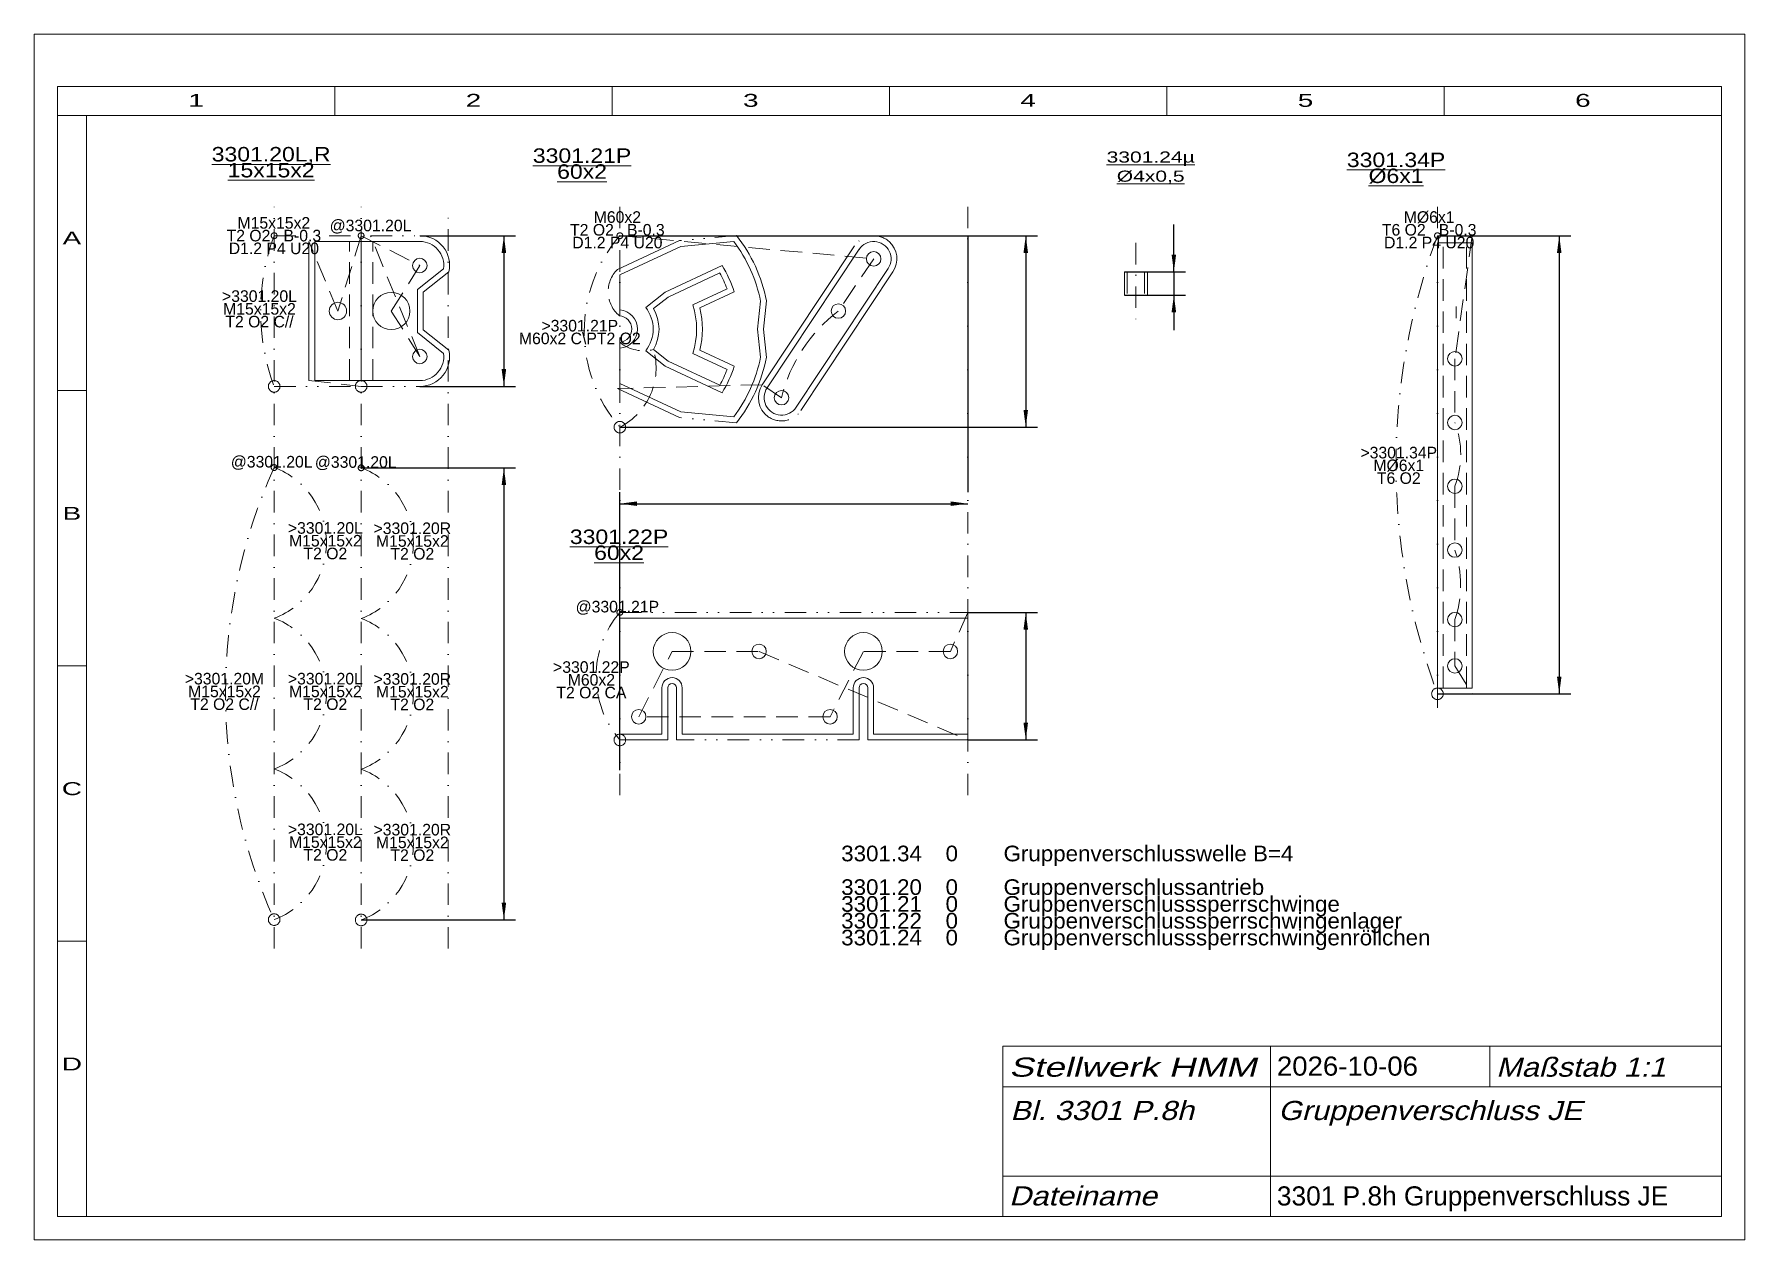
# Model space of a CAD drawing. Extents: x 1 to 296, y 1 to 209.
import ezdxf
from ezdxf.enums import TextEntityAlignment as Align

# ---------------------------------------------------------------- set-up
doc = ezdxf.new("R2010")
doc.units = 0
doc.header["$LTSCALE"] = 7.425
for name, pattern in [('DASHDOT', [1, 0.5, -0.25, 0, -0.25]), ('DASHED', [0.75, 0.5, -0.25]), ('DIVIDE', [1.25, 0.5, -0.25, 0, -0.25, 0, -0.25]), ('PHANTOM', [2.5, 1.25, -0.25, 0.25, -0.25, 0.25, -0.25])]:
    doc.linetypes.add(name, pattern=pattern)
for name, color, linetype, lineweight in [('3301 FAHRSTRAßENSCHIEBERANTRIEB', 171, 'CONTINUOUS', 18), ('3301 GRUPPENVERSCHLUSS', 234, 'CONTINUOUS', 18), ('3301 RAHMEN LÄNGS', 7, 'CONTINUOUS', 18), ('3301_20L # GRUPPENVERSCHLUSSANTRIEB', 11, 'CONTINUOUS', 18), ('3301_20M # 3 GRUPPENVERSCHLUSSANTRIEBE', 11, 'CONTINUOUS', 18), ('3301_20R # GRUPPENVERSCHLUSSANTRIEB', 15, 'CONTINUOUS', 18), ('3301_20S # 3 GRUPPENVERSCHLUSSANTRIEBE', 15, 'CONTINUOUS', 18), ('3301_21P # GRUPPENVERSCHLUSSSPERRSCHWINGE', 30, 'CONTINUOUS', 18), ('3301_22P # GRUPPENVERSCHLUSSSCHWINGENLAGER', 30, 'CONTINUOUS', 18), ('3301_34P # GRUPPENVERSCHLUSSWELLE', 30, 'CONTINUOUS', 18), ('3301___ VERSCHLUSSREGISTER', 230, 'CONTINUOUS', 0), ('BEMASSUNG', 7, 'CONTINUOUS', 25), ('BESCHRIFTUNG', 7, 'CONTINUOUS', 25), ('MASSGRENZEN', 172, 'CONTINUOUS', 25), ('MASSLINIEN', 172, 'CONTINUOUS', 25), ('MASSTEXTE', 212, 'CONTINUOUS', 25), ('MITTELLINIEN', 5, 'DASHDOT', 13), ('STANDARD', 7, 'CONTINUOUS', 0)]:
    doc.layers.add(name, color=color, linetype=linetype, lineweight=lineweight)
doc.styles.add('Arial', font='arial.ttf')

# ---------------------------------------------------------------- blocks, each defined once
blk = doc.blocks.new('D207220480')
at = {"layer": 'MASSGRENZEN'}
for points in [[(197.54, 168), (197.15, 170.97), (197.93, 170.97)], [(197.54, 164), (197.93, 161.03), (197.15, 161.03)]]:
    blk.add_solid(points, dxfattribs=at)
at = {"layer": 'MASSLINIEN', "color": 172}
for p, q in [((197.54, 168), (197.54, 176.14)), ((189, 168), (199.54, 168)), ((197.54, 168), (197.54, 164)), ((189, 164), (199.54, 164)), ((197.54, 164), (197.54, 157.96))]:
    blk.add_line(p, q, dxfattribs=at)
blk = doc.blocks.new('D207220736')
at = {"layer": 'MASSGRENZEN'}
for points in [[(82, 174.24), (82.39, 171.27), (81.61, 171.27)], [(82, 148.24), (81.61, 151.22), (82.39, 151.22)]]:
    blk.add_solid(points, dxfattribs=at)
at = {"layer": 'MASSLINIEN', "color": 172}
for p, q in [((67.54, 174.24), (84, 174.24)), ((82, 174.24), (82, 148.24)), ((67.49, 148.24), (84, 148.24))]:
    blk.add_line(p, q, dxfattribs=at)
blk = doc.blocks.new('D207220992')
at = {"layer": 'MASSGRENZEN'}
for points in [[(82, 134.19), (82.39, 131.22), (81.61, 131.22)], [(82, 56.19), (81.61, 59.17), (82.39, 59.17)]]:
    blk.add_solid(points, dxfattribs=at)
at = {"layer": 'MASSLINIEN', "color": 172}
for p, q in [((57.38, 134.19), (84, 134.19)), ((82, 134.19), (82, 56.19)), ((57.38, 56.19), (84, 56.19))]:
    blk.add_line(p, q, dxfattribs=at)
blk = doc.blocks.new('D207221248')
at = {"layer": 'MASSGRENZEN'}
for points in [[(172, 109.24), (172.39, 106.27), (171.61, 106.27)], [(172, 87.24), (171.61, 90.22), (172.39, 90.22)]]:
    blk.add_solid(points, dxfattribs=at)
at = {"layer": 'MASSLINIEN', "color": 172}
for p, q in [((162, 109.24), (174, 109.24)), ((172, 109.24), (172, 87.24)), ((162, 87.24), (174, 87.24))]:
    blk.add_line(p, q, dxfattribs=at)
blk = doc.blocks.new('D207221504')
at = {"layer": 'MASSGRENZEN'}
for points in [[(172, 174.24), (172.39, 171.27), (171.61, 171.27)], [(172, 141.2), (171.61, 144.18), (172.39, 144.18)]]:
    blk.add_solid(points, dxfattribs=at)
at = {"layer": 'MASSLINIEN', "color": 172}
for p, q in [((102, 174.24), (174, 174.24)), ((172, 174.24), (172, 141.2)), ((102, 141.2), (174, 141.2))]:
    blk.add_line(p, q, dxfattribs=at)
blk = doc.blocks.new('D207208448')
at = {"layer": 'MASSGRENZEN'}
for points in [[(102, 128), (104.97, 128.39), (104.97, 127.61)], [(162, 128), (159.03, 127.61), (159.03, 128.39)]]:
    blk.add_solid(points, dxfattribs=at)
at = {"layer": 'MASSLINIEN', "color": 172}
for p, q in [((162, 174.24), (162, 130)), ((102, 82), (102, 130)), ((102, 128), (162, 128))]:
    blk.add_line(p, q, dxfattribs=at)
blk = doc.blocks.new('D207216896')
at = {"layer": 'MASSGRENZEN'}
for points in [[(264, 174.24), (264.39, 171.27), (263.61, 171.27)], [(264, 95.2), (263.61, 98.17), (264.39, 98.17)]]:
    blk.add_solid(points, dxfattribs=at)
at = {"layer": 'MASSLINIEN', "color": 172}
for p, q in [((243, 174.24), (266, 174.24)), ((264, 174.24), (264, 95.2)), ((243, 95.2), (266, 95.2))]:
    blk.add_line(p, q, dxfattribs=at)

msp = doc.modelspace()

# ---------------------------------------------------------------- linework, layer by layer
at = {"layer": '3301 FAHRSTRAßENSCHIEBERANTRIEB'}
for p, q in [((189, 168), (189, 164)), ((189, 168), (193, 168)), ((193, 168), (193, 164)), ((189, 164), (193, 164))]:
    msp.add_line(p, q, dxfattribs=at)
at = {"layer": '3301 FAHRSTRAßENSCHIEBERANTRIEB', "linetype": 'DASHED'}
for p, q in [((189.5, 168), (189.5, 164)), ((192.5, 168), (192.5, 164))]:
    msp.add_line(p, q, dxfattribs=at)
at = {"layer": '3301 GRUPPENVERSCHLUSS'}
for p, q in [((49.38, 149.24), (49.38, 173.24)), ((49.38, 173.24), (57.38, 173.24)), ((67.53, 173.24), (57.38, 173.24)), ((57.38, 173.24), (57.38, 149.24)), ((112.54, 172.4), (102, 167.49)), ((121.64, 173.24), (112.54, 172.4)), ((127.4, 147.97), (143.29, 171.93)), ((243, 173), (249, 173)), ((243, 96.2), (243, 173)), ((249, 96.2), (249, 173)), ((67.08, 164.97), (71.61, 168.54)), ((119.64, 169.09), (109.79, 164.5)), ((148.26, 168.56), (132.4, 144.65)), ((102, 167.49), (102, 161.43)), ((67.08, 157.52), (67.08, 164.97)), ((106.45, 161.86), (109.79, 164.5)), ((115.77, 161.77), (121.72, 164.55)), ((125.76, 158.12), (126.26, 162.95)), ((246.25, 160), (246.25, 162)), ((67.08, 157.52), (71.61, 153.94)), ((126.26, 153.3), (125.76, 158.12)), ((102, 148.76), (102, 154.81)), ((106.45, 154.39), (109.79, 151.75)), ((115.77, 154.48), (121.72, 151.7)), ((119.64, 147.15), (109.79, 151.75)), ((57.38, 149.24), (49.38, 149.24)), ((67.53, 149.24), (57.38, 149.24)), ((112.54, 143.85), (102, 148.76)), ((121.64, 143), (112.54, 143.85)), ((243, 96.2), (249, 96.2))]:
    msp.add_line(p, q, dxfattribs=at)
at = {"layer": '3301 GRUPPENVERSCHLUSS', "linetype": 'DASHED'}
for p, q in [((55.38, 149.24), (55.38, 173.24)), ((59.38, 149.24), (59.38, 173.24)), ((244, 96.2), (244, 173)), ((248, 96.2), (248, 173))]:
    msp.add_line(p, q, dxfattribs=at)
at = {"layer": '3301 GRUPPENVERSCHLUSS'}
for centre, radius, start, end in [((67.51, 169.11), 4.13, 352.0686, 449.7456), ((101.73, 158.12), 25, 11.1264, 37.2179), ((145.77, 170.24), 3, 325.9024, 506.9876), ((101.73, 158.12), 21, 17.8133, 31.4878), ((101.73, 158.12), 3.32, 274.6396, 445.3604), ((101.73, 158.12), 6.02, 321.6458, 398.3542), ((101.73, 158.12), 14.5, 345.4387, 374.5613), ((67.51, 153.37), 4.13, 270.2544, 367.9314), ((101.73, 158.12), 21, 328.5122, 342.1867), ((101.73, 158.12), 25, 322.7821, 348.8736), ((129.88, 146.28), 3, 145.9024, 326.9876)]:
    msp.add_arc(centre, radius, start, end, dxfattribs=at)
at = {"layer": '3301 RAHMEN LÄNGS'}
for p, q in [((102, 108.24), (162, 108.24)), ((102, 88.24), (102, 108.24)), ((162, 108.24), (162, 88.24)), ((109.25, 96.24), (109.25, 88.24)), ((112.75, 96.24), (112.75, 88.24)), ((142.25, 96.24), (142.25, 88.24)), ((145.75, 96.24), (145.75, 88.24)), ((109.25, 88.24), (102, 88.24)), ((119.25, 88.24), (112.75, 88.24)), ((142.25, 88.24), (112.75, 88.24)), ((162, 88.24), (145.75, 88.24))]:
    msp.add_line(p, q, dxfattribs=at)
for centre in [(111, 96.24), (144, 96.24)]:
    msp.add_arc(centre, 1.75, 0, 180, dxfattribs=at)
at = {"layer": '3301_20L # GRUPPENVERSCHLUSSANTRIEB', "linetype": 'DIVIDE'}
for p, q in [((42.38, 174.24), (57.39, 174.24)), ((42.38, 148.24), (57.38, 148.24))]:
    msp.add_line(p, q, dxfattribs=at)
at = {"layer": '3301_20L # GRUPPENVERSCHLUSSANTRIEB', "linetype": 'DASHED'}
for p, q in [((57.39, 174.24), (53.38, 161.24)), ((53.38, 161.24), (48.38, 173.24)), ((48.38, 149.24), (57.38, 148.24))]:
    msp.add_line(p, q, dxfattribs=at)
at = {"layer": '3301_20L # GRUPPENVERSCHLUSSANTRIEB'}
msp.add_line((48.38, 149.24), (48.38, 173.24), dxfattribs=at)
at = {"layer": '3301_20L # GRUPPENVERSCHLUSSANTRIEB', "linetype": 'PHANTOM'}
for centre, radius in [((42.38, 174.24), 0.5), ((42.38, 148.24), 1)]:
    msp.add_circle(centre, radius, dxfattribs=at)
at = {"layer": '3301_20L # GRUPPENVERSCHLUSSANTRIEB'}
msp.add_circle((53.38, 161.24), 1.5, dxfattribs=at)
at = {"layer": '3301_20M # 3 GRUPPENVERSCHLUSSANTRIEBE', "linetype": 'PHANTOM'}
for centre, radius in [((42.38, 134.24), 0.5), ((42.38, 56.24), 1)]:
    msp.add_circle(centre, radius, dxfattribs=at)
at = {"layer": '3301_20M # 3 GRUPPENVERSCHLUSSANTRIEBE', "linetype": 'DASHDOT'}
for centre in [(37.5, 121.24), (37.5, 95.24), (37.5, 69.24)]:
    msp.add_arc(centre, 13.89, 290.5831, 429.4169, dxfattribs=at)
at = {"layer": '3301_20R # GRUPPENVERSCHLUSSANTRIEB', "linetype": 'DASHED'}
for p, q in [((57.38, 174.24), (67.5, 169.09)), ((67.5, 153.39), (59, 174.24)), ((67.5, 169.09), (62.58, 161.24)), ((62.58, 161.24), (67.5, 153.39))]:
    msp.add_line(p, q, dxfattribs=at)
at = {"layer": '3301_20R # GRUPPENVERSCHLUSSANTRIEB', "linetype": 'DIVIDE'}
for p, q in [((59, 174.24), (67.54, 174.24)), ((57.38, 148.24), (67.54, 148.24))]:
    msp.add_line(p, q, dxfattribs=at)
at = {"layer": '3301_20R # GRUPPENVERSCHLUSSANTRIEB'}
for p, q in [((68.08, 164.48), (72.52, 167.99)), ((68.08, 158), (68.08, 164.48)), ((68.08, 158), (72.52, 154.49))]:
    msp.add_line(p, q, dxfattribs=at)
at = {"layer": '3301_20R # GRUPPENVERSCHLUSSANTRIEB', "linetype": 'PHANTOM'}
for centre, radius in [((57.38, 174.24), 0.5), ((57.38, 148.24), 1)]:
    msp.add_circle(centre, radius, dxfattribs=at)
at = {"layer": '3301_20R # GRUPPENVERSCHLUSSANTRIEB'}
for centre, radius in [((67.5, 169.09), 1.25), ((62.58, 161.24), 3.2), ((67.5, 153.39), 1.25)]:
    msp.add_circle(centre, radius, dxfattribs=at)
for centre, start, end in [((67.51, 169.11), 347.3831, 449.7718), ((67.51, 153.37), 270.2282, 372.6169)]:
    msp.add_arc(centre, 5.13, start, end, dxfattribs=at)
at = {"layer": '3301_20S # 3 GRUPPENVERSCHLUSSANTRIEBE', "linetype": 'PHANTOM'}
for centre, radius in [((57.38, 134.19), 0.5), ((57.38, 56.19), 1)]:
    msp.add_circle(centre, radius, dxfattribs=at)
at = {"layer": '3301_20S # 3 GRUPPENVERSCHLUSSANTRIEBE', "linetype": 'DASHDOT'}
for centre in [(52.5, 121.19), (52.5, 95.19), (52.5, 69.19)]:
    msp.add_arc(centre, 13.89, 290.5831, 429.4169, dxfattribs=at)
at = {"layer": '3301_21P # GRUPPENVERSCHLUSSSPERRSCHWINGE', "linetype": 'DASHED'}
for p, q in [((102, 174.24), (145.77, 170.24)), ((145.77, 170.24), (139.68, 161.24)), ((126.56, 148.52), (101.58, 147.85)), ((129.88, 146.28), (126.56, 148.52))]:
    msp.add_line(p, q, dxfattribs=at)
at = {"layer": '3301_21P # GRUPPENVERSCHLUSSSPERRSCHWINGE', "linetype": 'DIVIDE'}
for p, q in [((122.09, 174.29), (112.27, 173.38)), ((122.09, 141.95), (112.27, 142.87))]:
    msp.add_line(p, q, dxfattribs=at)
at = {"layer": '3301_21P # GRUPPENVERSCHLUSSSPERRSCHWINGE'}
for p, q in [((112.27, 173.38), (101.58, 168.39)), ((126.56, 148.52), (142.46, 172.48)), ((119.23, 167.8), (110.32, 163.64)), ((149.09, 168), (133.23, 144.1)), ((107.8, 161.65), (110.32, 163.64)), ((114.57, 162.31), (120.49, 165.07)), ((126.77, 158.12), (127.27, 162.99)), ((127.27, 153.25), (126.77, 158.12)), ((107.8, 154.6), (110.32, 152.6)), ((114.57, 153.93), (120.49, 151.17)), ((119.23, 148.45), (110.32, 152.6)), ((112.27, 142.87), (101.58, 147.85))]:
    msp.add_line(p, q, dxfattribs=at)
at = {"layer": '3301_21P # GRUPPENVERSCHLUSSSPERRSCHWINGE', "linetype": 'PHANTOM'}
for centre, radius in [((102, 174.24), 0.5), ((102, 141.2), 1)]:
    msp.add_circle(centre, radius, dxfattribs=at)
at = {"layer": '3301_21P # GRUPPENVERSCHLUSSSPERRSCHWINGE'}
for centre in [(145.77, 170.24), (139.68, 161.24), (129.88, 146.28)]:
    msp.add_circle(centre, 1.25, dxfattribs=at)
for centre, radius, start, end in [((101.73, 158.12), 26, 10.793, 38.4498), ((145.77, 170.24), 4, 325.9751, 408.5911), ((101.73, 158.12), 20, 20.3334, 28.936), ((101.73, 158.12), 13.5, 341.9227, 378.0773), ((101.73, 158.12), 2.32, 276.6471, 445.3604), ((101.73, 158.12), 7.02, 329.8372, 390.1628), ((101.73, 158.12), 20, 331.064, 339.6666), ((101.73, 158.12), 26, 321.5502, 349.207), ((129.88, 146.28), 4, 146.0384, 235.1373)]:
    msp.add_arc(centre, radius, start, end, dxfattribs=at)
at = {"layer": '3301_21P # GRUPPENVERSCHLUSSSPERRSCHWINGE', "linetype": 'DIVIDE'}
for centre, start, end in [((145.77, 170.24), 48.5911, 145.9751), ((129.88, 146.28), 235.1373, 326.9149)]:
    msp.add_arc(centre, 4, start, end, dxfattribs=at)
at = {"layer": '3301_21P # GRUPPENVERSCHLUSSSPERRSCHWINGE', "linetype": 'DASHED'}
for centre, radius, start, end in [((105.36, 164.57), 5.38, 134.7202, 230.1977), ((156.03, 139.84), 26.94, 127.3949, 166.1553), ((106.12, 161), 6.62, 231.5139, 284.6862), ((96.74, 151.43), 11.51, 297.2193, 375.9568)]:
    msp.add_arc(centre, radius, start, end, dxfattribs=at)
at = {"layer": '3301_22P # GRUPPENVERSCHLUSSSCHWINGENLAGER', "linetype": 'DIVIDE'}
for p, q in [((102, 109.24), (162, 109.24)), ((143.25, 87.24), (111.75, 87.24))]:
    msp.add_line(p, q, dxfattribs=at)
at = {"layer": '3301_22P # GRUPPENVERSCHLUSSSCHWINGENLAGER', "linetype": 'DASHED'}
for p, q in [((162, 109.24), (159, 102.51)), ((105.25, 91.24), (111, 102.51)), ((111, 102.51), (126, 102.51)), ((126, 102.51), (162, 87.24)), ((144, 102.51), (138.25, 91.24)), ((159, 102.51), (144, 102.51)), ((138.25, 91.24), (105.25, 91.24))]:
    msp.add_line(p, q, dxfattribs=at)
at = {"layer": '3301_22P # GRUPPENVERSCHLUSSSCHWINGENLAGER'}
for p, q in [((110.25, 96.24), (110.25, 87.24)), ((111.75, 96.24), (111.75, 87.24)), ((143.25, 96.24), (143.25, 87.24)), ((144.75, 96.24), (144.75, 87.24)), ((110.25, 87.24), (102, 87.24)), ((162, 87.24), (144.75, 87.24))]:
    msp.add_line(p, q, dxfattribs=at)
at = {"layer": '3301_22P # GRUPPENVERSCHLUSSSCHWINGENLAGER', "linetype": 'PHANTOM'}
for centre, radius in [((102, 109.24), 0.5), ((102, 87.24), 1)]:
    msp.add_circle(centre, radius, dxfattribs=at)
at = {"layer": '3301_22P # GRUPPENVERSCHLUSSSCHWINGENLAGER'}
for centre, radius in [((111, 102.51), 3.25), ((126, 102.51), 1.25), ((144, 102.51), 3.25), ((159, 102.51), 1.25), ((105.25, 91.24), 1.25), ((138.25, 91.24), 1.25)]:
    msp.add_circle(centre, radius, dxfattribs=at)
for centre in [(111, 96.24), (144, 96.24)]:
    msp.add_arc(centre, 0.75, 0, 180, dxfattribs=at)
at = {"layer": '3301_34P # GRUPPENVERSCHLUSSWELLE', "linetype": 'DIVIDE'}
for p, q in [((243, 174.24), (249, 174.24)), ((243, 95.2), (249, 95.2))]:
    msp.add_line(p, q, dxfattribs=at)
at = {"layer": '3301_34P # GRUPPENVERSCHLUSSWELLE', "linetype": 'DASHED'}
for p, q in [((249, 174.24), (246, 153)), ((246, 153), (246, 142)), ((246, 131), (246, 120)), ((246, 108), (246, 100)), ((246, 100), (249, 95.2))]:
    msp.add_line(p, q, dxfattribs=at)
at = {"layer": '3301_34P # GRUPPENVERSCHLUSSWELLE', "linetype": 'PHANTOM'}
for centre, radius in [((243, 174.24), 0.5), ((243, 95.2), 1)]:
    msp.add_circle(centre, radius, dxfattribs=at)
at = {"layer": '3301_34P # GRUPPENVERSCHLUSSWELLE'}
for centre in [(246, 153), (246, 142), (246, 131), (246, 120), (246, 108), (246, 100)]:
    msp.add_circle(centre, 1.25, dxfattribs=at)
at = {"layer": '3301_34P # GRUPPENVERSCHLUSSWELLE', "linetype": 'DASHED'}
for centre, radius, start, end in [((231.5, 136.5), 15.51, 339.2277, 380.7723), ((228.5, 114), 18.5, 341.0754, 378.9246)]:
    msp.add_arc(centre, radius, start, end, dxfattribs=at)
at = {"layer": '3301___ VERSCHLUSSREGISTER', "linetype": 'DASHDOT'}
for centre, radius, start, end in [((77.16, 161.24), 37.13, 159.5062, 200.4938), ((121.12, 157.72), 25.27, 139.1695, 220.8305), ((348.74, 134.72), 112.88, 159.5062, 200.4938), ((128.85, 95.24), 94.86, 155.7245, 204.2755), ((114.73, 98.24), 16.82, 139.1695, 220.8305)]:
    msp.add_arc(centre, radius, start, end, dxfattribs=at)
at = {"layer": 'MITTELLINIEN'}
for p, q in [((42.38, 51.24), (42.38, 179.24)), ((57.38, 51.24), (57.38, 179.24)), ((72.38, 51.24), (72.38, 179)), ((102, 179.24), (102, 77)), ((162, 179.24), (162, 77)), ((243, 179.24), (243, 91)), ((191, 173), (191, 159))]:
    msp.add_line(p, q, dxfattribs=at)
at = {"layer": 'STANDARD'}
for p, q in [((296, 209), (1, 209)), ((1, 209), (1, 1)), ((296, 1), (296, 209)), ((292, 200), (5, 200)), ((5, 200), (5, 195)), ((52.83, 200), (52.83, 195)), ((100.67, 200), (100.67, 195)), ((148.5, 200), (148.5, 195)), ((196.33, 200), (196.33, 195)), ((244.17, 200), (244.17, 195)), ((292, 200), (292, 195)), ((5, 195), (5, 5)), ((10, 195), (5, 195)), ((10, 195), (10, 5)), ((292, 195), (10, 195)), ((292, 5), (292, 195)), ((5, 147.5), (10, 147.5)), ((5, 100), (10, 100)), ((5, 52.5), (10, 52.5)), ((5, 5), (10, 5)), ((10, 5), (292, 5)), ((1, 1), (296, 1))]:
    msp.add_line(p, q, dxfattribs=at)
at = {"layer": 'STANDARD', "lineweight": 0}
for p, q in [((168.02, 34.4), (291.91, 34.4)), ((168.02, 34.4), (168.02, 5)), ((214.22, 34.4), (214.22, 5)), ((252.02, 34.4), (252.02, 27.4)), ((168.02, 27.4), (291.91, 27.4)), ((168.02, 12), (291.91, 12))]:
    msp.add_line(p, q, dxfattribs=at)

# ---------------------------------------------------------------- block references
at = {"layer": 'BEMASSUNG'}
for name in ['D207220736', 'D207221504', 'D207208448', 'D207220480', 'D207216896', 'D207220992', 'D207221248']:
    msp.add_blockref(name, (0, 0), dxfattribs=at)

# ---------------------------------------------------------------- texts
at = {"layer": '3301_20L # GRUPPENVERSCHLUSSANTRIEB', "insert": (42.33, 174.24), "char_height": 2, "attachment_point": 5, "line_spacing_factor": 0.66, "style": 'Arial'}
msp.add_mtext('\\W0.972813;M15x15x2 \\PT2 O2   B-0.3\\PD1.2 P4 U20', dxfattribs=at)
at = {"layer": '3301_20M # 3 GRUPPENVERSCHLUSSANTRIEBE', "style": 'Arial', "width": 0.972832}
msp.add_text('@3301.20L', height=2, dxfattribs=at).set_placement((41.95, 135.24), align=Align.MIDDLE_CENTER)
at = {"layer": '3301_20M # 3 GRUPPENVERSCHLUSSANTRIEBE', "char_height": 2, "attachment_point": 5, "line_spacing_factor": 0.66, "style": 'Arial'}
for insert in [(51.21, 121.6), (51.21, 95.6), (51.21, 69.6)]:
    msp.add_mtext('\\W0.972809;>3301.20L\\PM15x15x2\\PT2 O2', dxfattribs=dict(at, insert=insert))
at = {"layer": '3301_20R # GRUPPENVERSCHLUSSANTRIEB', "style": 'Arial', "width": 0.972832}
msp.add_text('@3301.20L', height=2, dxfattribs=at).set_placement((51.95, 175))
at = {"layer": '3301_20S # 3 GRUPPENVERSCHLUSSANTRIEBE', "style": 'Arial', "width": 0.972832}
msp.add_text('@3301.20L', height=2, dxfattribs=at).set_placement((56.45, 135.19), align=Align.MIDDLE_CENTER)
at = {"layer": '3301_20S # 3 GRUPPENVERSCHLUSSANTRIEBE', "char_height": 2, "attachment_point": 5, "line_spacing_factor": 0.66, "style": 'Arial'}
for insert in [(66.21, 121.55), (66.21, 95.55), (66.21, 69.55)]:
    msp.add_mtext('\\W0.972799;>3301.20R\\PM15x15x2\\PT2 O2', dxfattribs=dict(at, insert=insert))
at = {"layer": '3301_21P # GRUPPENVERSCHLUSSSPERRSCHWINGE', "insert": (101.57, 175.24), "char_height": 2, "attachment_point": 5, "line_spacing_factor": 0.66, "style": 'Arial'}
msp.add_mtext('\\W0.972842;M60x2\\PT2 O2   B-0.3\\PD1.2 P4 U20', dxfattribs=at)
at = {"layer": '3301_22P # GRUPPENVERSCHLUSSSCHWINGENLAGER', "style": 'Arial', "width": 0.972859}
msp.add_text('@3301.21P', height=2, dxfattribs=at).set_placement((101.57, 110.24), align=Align.MIDDLE_CENTER)
at = {"layer": '3301_34P # GRUPPENVERSCHLUSSWELLE', "insert": (241.57, 175.24), "char_height": 2, "attachment_point": 5, "line_spacing_factor": 0.66, "style": 'Arial'}
msp.add_mtext('\\W0.972867;MØ6x1\\PT6 O2   B-0.3\\PD1.2 P4 U20\\P', dxfattribs=at)
at = {"layer": '3301___ VERSCHLUSSREGISTER', "style": 'Arial'}
for s, insert, char_height, attachment_point, line_spacing_factor in [('\\W1.135108;\\L3301.20L,R\\P15x15x2', (41.86, 186.9), 2.5, 5, 0.66), ('\\W1.135105;\\L3301.21P\\P60x2', (95.48, 186.66), 2.5, 5, 0.66), ('\\W1.135105;\\L3301.34P\\PØ6x1', (235.86, 185.9), 2.5, 5, 0.66), ('\\W0.972809;>3301.20L\\PM15x15x2\\PT2 O2 C//', (39.85, 161.6), 2, 5, 0.66), ('\\W0.972838;>3301.21P\\PM60x2 C\\\\PT2 O2', (95.09, 157.6), 2, 5, 0.66), ('\\W0.972838;>3301.34P\\PMØ6x1\\PT6 O2', (236.33, 134.6), 2, 5, 0.66), ('\\W1.135104;\\L3301.22P\\P60x2', (101.86, 120.9), 2.5, 5, 0.66), ('\\W0.972838;>3301.22P\\PM60x2\\PT2 O2 CA', (97.09, 97.6), 2, 5, 0.66), ('\\W0.972828;>3301.20M\\PM15x15x2\\PT2 O2 C//', (33.81, 95.6), 2, 5, 0.66), ('\\W1.021024;3301.34\\P\\P3301.20\\P3301.21\\P3301.22\\P3301.24\\P', (140.17, 69), 2.7, 1, 0.644444), ('\\W1.021037;0\\P\\P0\\P0\\P0\\P0', (158.17, 69), 2.7, 1, 0.644444), ('\\W1.021014;Gruppenverschlusswelle B=4\\P\\PGruppenverschlussantrieb\\PGruppenverschlusssperrschwinge\\PGruppenverschlusssperrschwingenlager\\PGruppenverschlusssperrschwingenröllchen\\P', (168.17, 69), 2.7, 1, 0.644444)]:
    msp.add_mtext(s, dxfattribs=dict(at, insert=insert, char_height=char_height, attachment_point=attachment_point, line_spacing_factor=line_spacing_factor))
at = {"layer": '3301___ VERSCHLUSSREGISTER', "linetype": 'DASHDOT', "insert": (193.54, 185.98), "char_height": 1.9125, "attachment_point": 5, "line_spacing_factor": 1.035294, "style": 'Arial'}
msp.add_mtext('\\W1.356598;\\L3301.24µ\\PØ4x0,5', dxfattribs=at)
at = {"layer": 'BESCHRIFTUNG', "style": 'Arial', "oblique": 15}
for s, width, p in [('Stellwerk HMM', 1.375804, (169.11, 32.44)), ('Maßstab 1:1', 1.143719, (253.11, 32.44)), ('Bl. 3301 P.8h', 1.14372, (169.33, 24.96)), ('Gruppenverschluss JE', 1.130215, (215.53, 24.96)), ('Dateiname', 1.143709, (169.11, 10.22))]:
    msp.add_text(s, height=3.3, dxfattribs=dict(at, width=width)).set_placement(p, align=Align.TOP_LEFT)
at = {"layer": 'BESCHRIFTUNG', "style": 'Arial'}
for s, width, p in [('2026-10-06', 1.031837, (215.31, 32.62)), ('3301 P.8h Gruppenverschluss JE', 0.982787, (215.31, 10.22))]:
    msp.add_text(s, height=3.3, dxfattribs=dict(at, width=width)).set_placement(p, align=Align.TOP_LEFT)
at = {"layer": 'STANDARD', "style": 'Arial'}
for s, width, p in [('1', 1.547923, (28.92, 196.47)), ('2', 1.547922, (76.75, 196.47)), ('3', 1.547923, (124.58, 196.47)), ('4', 1.547923, (172.42, 196.47)), ('5', 1.547922, (220.25, 196.47)), ('6', 1.547923, (268.08, 196.47)), ('A', 1.547987, (7.5, 172.72)), ('B', 1.547987, (7.5, 125.22)), ('C', 1.548103, (7.5, 77.72)), ('D', 1.548104, (7.5, 30.22))]:
    msp.add_text(s, height=2.23, dxfattribs=dict(at, width=width)).set_placement(p, align=Align.CENTER)

doc.saveas('drawing.dxf')
